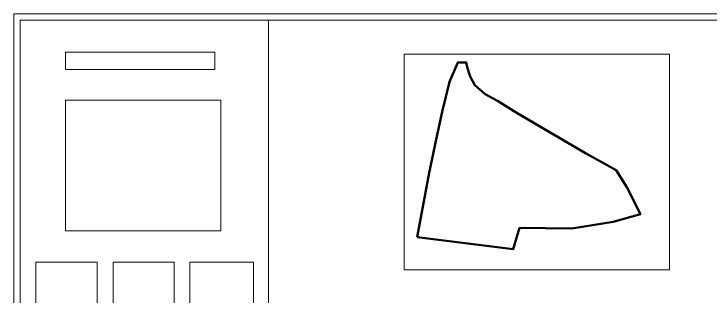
# Model space of a CAD drawing. Header units: millimetres. Extents: x 4297 to 8427, y -1478 to 1634.
# Drawn here: x 6478 to 7588, y 1184 to 1634 of the extents above; entities that cross this region are included whole.
import ezdxf

# ---------------------------------------------------------------- set-up
doc = ezdxf.new("R2010")
doc.units = ezdxf.units.MM
doc.header["$LTSCALE"] = 0.1
doc.header["$XCLIPFRAME"] = 2
doc.layers.add('1_CARTIGLIO', color=7, linetype='Continuous', lineweight=9)
doc.layers.add('4_AREA DI PROGETTO', color=1, linetype='Continuous', lineweight=50)
picture_1 = doc.add_image_def('image1.png', size_in_pixel=(470, 63))
picture_2 = doc.add_image_def('image2.png', size_in_pixel=(468, 393))
picture_3 = doc.add_image_def('image3.png', size_in_pixel=(185, 464))
picture_4 = doc.add_image_def('image6.png', size_in_pixel=(184, 415))
picture_5 = doc.add_image_def('image7.png', size_in_pixel=(192, 248))
picture_6 = doc.add_image_def('image10.png', size_in_pixel=(759, 616))

msp = doc.modelspace()

# ---------------------------------------------------------------- linework, layer by layer
at = {"layer": '1_CARTIGLIO'}
msp.add_line((6883.9, 1623.6), (6883.9, 455.6), dxfattribs=at)
for points in [[(6477.8, 1633.6), (6477.8, 445.6), (8159.8, 445.6), (8159.8, 1633.6)], [(6487.8, 1623.6), (6487.8, 455.6), (8149.8, 455.6), (8149.8, 1623.6)]]:
    msp.add_lwpolyline(points, close=True, dxfattribs=at)
at = {"layer": '4_AREA DI PROGETTO'}
msp.add_lwpolyline([(7120.9, 1278.2), (7140, 1380.7), (7151.2, 1433.4), (7160.9, 1477.4), (7172.5, 1525.6), (7185.8, 1556.3), (7199.3, 1556.3), (7201, 1548.9), (7205.4, 1534), (7213, 1520), (7229.5, 1506), (7249.2, 1494.9), (7279, 1476.6), (7317.6, 1453.5), (7389.3, 1412), (7438.4, 1384.7), (7455.6, 1357.7), (7477, 1314.5), (7433.6, 1302.5), (7367.5, 1291.7), (7284.5, 1292.8), (7274.3, 1259.1), (7120.9, 1278.2)], dxfattribs=at)

# ---------------------------------------------------------------- pictures from other files: only their frames are drawn
at = {"layer": '1_CARTIGLIO'}
image = msp.add_image(picture_1, insert=(6554.9, 1541.3), size_in_units=(248.7, 33.3), dxfattribs=at)
image.set_boundary_path([(9.26, 3.1), (459.4, 55.43)])
image = msp.add_image(picture_6, insert=(7100.2, 1226.2), size_in_units=(423.2, 343.5), dxfattribs=at)
image.dxf.flags = 7
image = msp.add_image(picture_2, insert=(6560.1, 1288.1), size_in_units=(247.7, 208), dxfattribs=at)
image.dxf.flags = 7
image = msp.add_image(picture_3, insert=(6512.9, 992.5), size_in_units=(97.9, 245.6), dxfattribs=at)
image.dxf.flags = 7
image = msp.add_image(picture_4, insert=(6635.9, 1018.4), size_in_units=(97.4, 219.6), dxfattribs=at)
image.dxf.flags = 7
image = msp.add_image(picture_5, insert=(6758.3, 1106.8), size_in_units=(101.6, 131.3), dxfattribs=at)
image.dxf.flags = 7

doc.saveas('drawing.dxf')
